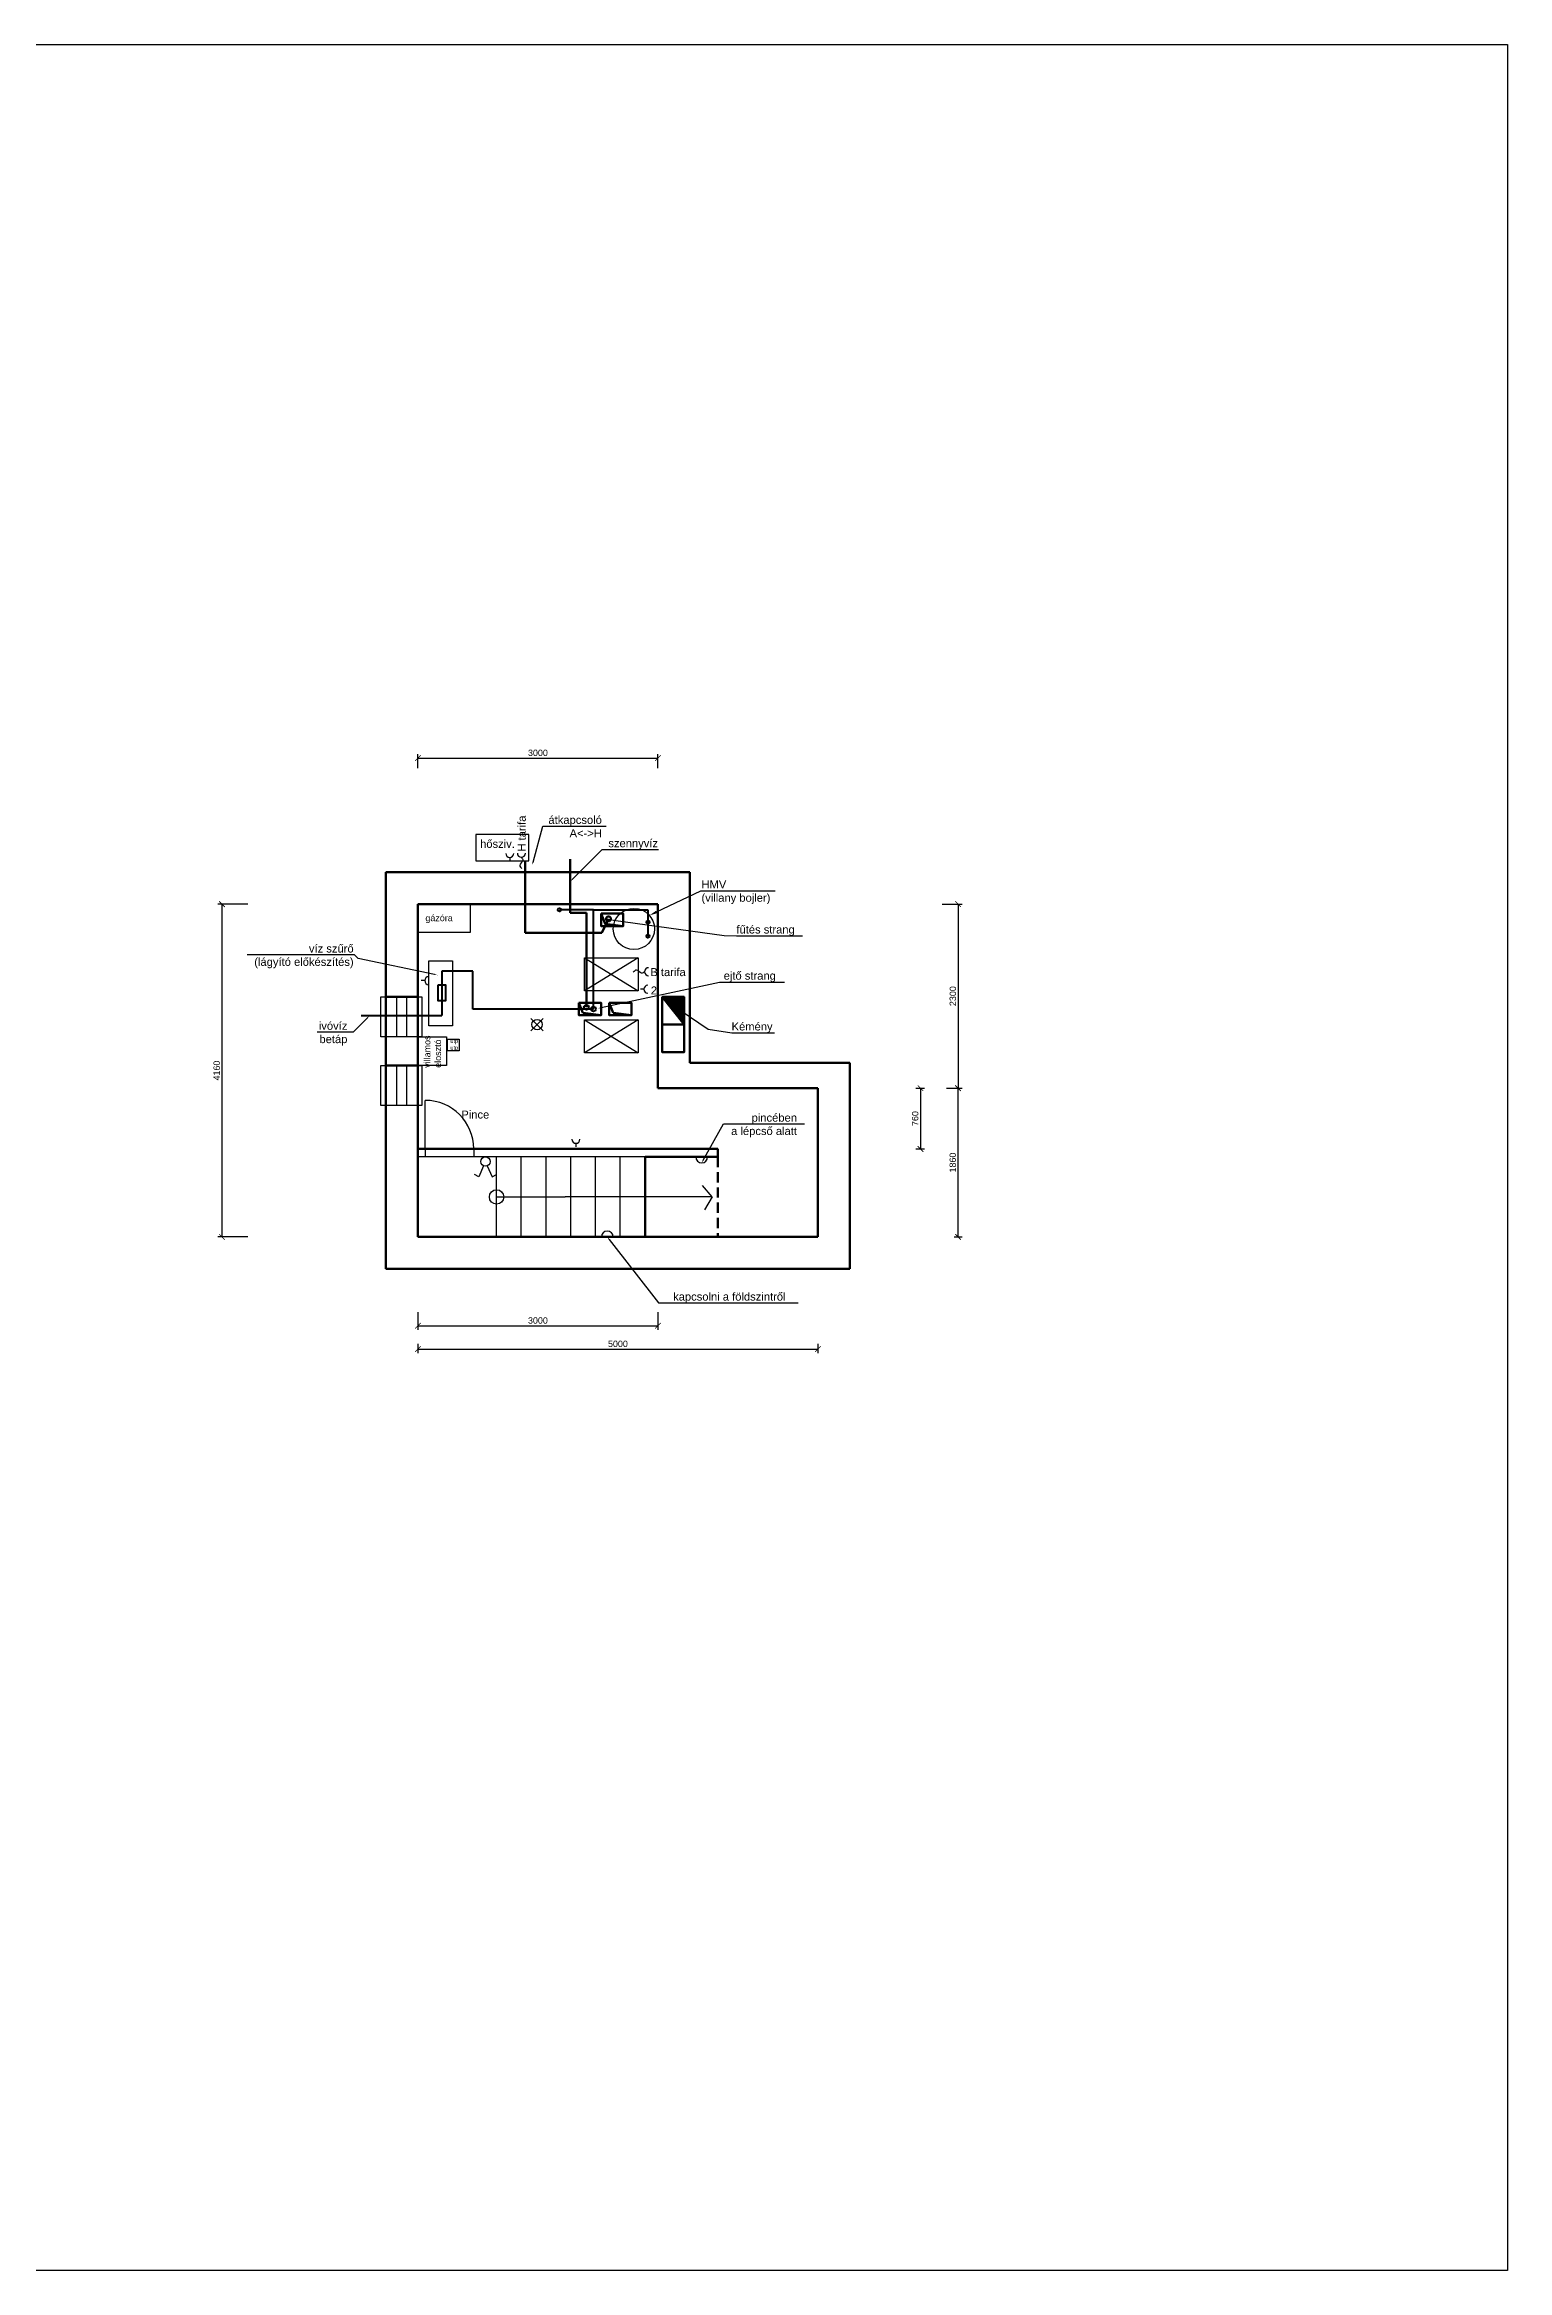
# Model space of a CAD drawing. Header units: metres. Extents: x -98677 to 89321, y -16450 to 242692.
# Drawn here: x -3236 to 15050, y 105471 to 133293 of the extents above; entities that cross this region are included whole.
import ezdxf
from ezdxf import colors
from ezdxf.entities.mleader import LeaderData, LeaderLine
from ezdxf.math import Vec2, Vec3

# ---------------------------------------------------------------- set-up
doc = ezdxf.new("R2010")
doc.units = ezdxf.units.M
doc.header["$LTSCALE"] = 0.001
doc.linetypes.add('DASHED', pattern=[19.05, 12.7, -6.35])
for name, color, linetype, lineweight in [('ajtók', 7, 'Continuous', 25), ('fűtés - nyomó', 3, 'Continuous', 50), ('gépészet - víz', 5, 'Continuous', 40), ('külső fal', 7, 'Continuous', 50), ('külső fal - sz', 7, 'DASHED', 50)]:
    doc.layers.add(name, color=color, linetype=linetype, lineweight=lineweight)
for name, color, linetype in [('fűtés', 8, 'Continuous'), ('gépészet - kapcsolók', 4, 'Continuous'), ('gépészet - villany', 6, 'Continuous'), ('gépészet - víz - műtárgy', 252, 'Continuous'), ('lépcső', 170, 'Continuous'), ('Méret', 7, 'Continuous')]:
    doc.layers.add(name, color=color, linetype=linetype)
doc.layers.add('gépészet - víz - csatorna', color=7, linetype='Continuous', lineweight=40, true_color=0x985223)
doc.styles.add('dada', font='arial.ttf', dxfattribs={"height": 80})
doc.dimstyles.new('kicsi folyamatos', dxfattribs={"dimscale": 100, "dimtxt": 1, "dimasz": 0.7, "dimexe": 0.5, "dimexo": 0, "dimgap": 0.25, "dimtad": 1, "dimtxsty": 'dada', "dimblk1": 'ARCHTICK', "dimblk2": 'ARCHTICK', "dimsah": 1, "dimcen": 2.5, "dimadec": 0, "dimazin": 0, "dimtfac": 1, "dimtmove": 0, "dimatfit": 3, "dimldrblk": 'ARCHTICK', "dimfxl": 1, "dimarcsym": 0})

# ---------------------------------------------------------------- blocks, each defined once
blk = doc.blocks.new('Fali lámpa')
at = {"layer": 'gépészet - villany', "ltscale": 10000}
blk.add_line((-139, 0), (139, 0), dxfattribs=at)
blk.add_arc((0, 0), 73.7, 0, 180, dxfattribs=at)
blk = doc.blocks.new('Villany - konector')
at = {"layer": 'gépészet - kapcsolók', "ltscale": 10000}
blk.add_line((-51, 0), (-94, 0), dxfattribs=at)
blk.add_arc((0, 0), 50.5, 90, 270, dxfattribs=at)
at = {"layer": 'gépészet - villany', "ltscale": 10000, "style": 'dada'}
blk.add_attdef('DARAB', (36, -65), '', height=100, dxfattribs=at)
blk = doc.blocks.new('Csillar')
at = {"layer": 'gépészet - villany', "ltscale": 10000}
for p, q in [((-76, 76), (76, -76)), ((-76, -76), (76, 76))]:
    blk.add_line(p, q, dxfattribs=at)
blk.add_circle((0, 0), 64.4, dxfattribs=at)
blk = doc.blocks.new('Villany - konector lengő')
at = {"layer": 'gépészet - kapcsolók', "ltscale": 10000}
blk.add_arc((0, 0), 50.5, 90, 270, dxfattribs=at)
blk.add_spline([(-51, 0), (-89, -18), (-153, 21), (-192, -6)], degree=3, dxfattribs=at)
at = {"layer": 'gépészet - villany', "ltscale": 10000, "style": 'dada'}
blk.add_attdef('DARAB', (21, -55), '', height=100, dxfattribs=at)
blk = doc.blocks.new('Villany - kapcsoló 2 sarkú')
at = {"layer": 'gépészet - kapcsolók', "ltscale": 10000}
for p, q in [((-249, 84), (-218, 139)), ((-111, 24), (-249, 84)), ((-111, -22), (-249, -82)), ((-249, -82), (-218, -137))]:
    blk.add_line(p, q, dxfattribs=at)
blk.add_circle((-58, 1), 57.8, dxfattribs=at)
blk = doc.blocks.new('_ArchTick')
at = {"color": 0, "linetype": 'ByBlock', "const_width": 0.15}
blk.add_lwpolyline([(-0.5, -0.5), (0.5, 0.5)], dxfattribs=at)
blk = doc.blocks.new('*D248')
at = {"layer": 'Defpoints', "color": 0, "ltscale": 10000}
for p in [(-696, 122549), (-1018, 118389), (-696, 118389)]:
    blk.add_point(p, dxfattribs=at)
at = {"layer": 'Méret', "color": 0, "lineweight": -2, "ltscale": 10000}
for p, q in [((-696, 122549), (-1068, 122549)), ((-1018, 122549), (-1018, 118389)), ((-696, 118389), (-1068, 118389))]:
    blk.add_line(p, q, dxfattribs=at)
at = {"layer": 'Méret', "color": 0, "lineweight": -2, "ltscale": 10000, "xscale": 70, "yscale": 70, "zscale": 70}
for p, rotation in [((-1018, 122549), 90), ((-1018, 118389), 270)]:
    blk.add_blockref('_ArchTick', p, dxfattribs=dict(at, rotation=rotation))
at = {"layer": 'Méret', "color": 0, "ltscale": 10000, "insert": (-1084, 120469), "char_height": 80, "attachment_point": 5, "rotation": 90, "style": 'dada'}
blk.add_mtext('4160', dxfattribs=at)
blk = doc.blocks.new('*D249')
at = {"layer": 'Defpoints', "color": 0, "ltscale": 10000}
for p in [(4431, 124374), (1431, 124247), (4431, 124247)]:
    blk.add_point(p, dxfattribs=at)
at = {"layer": 'Méret', "color": 0, "lineweight": -2, "ltscale": 10000}
for p, q in [((1431, 124247), (1431, 124424)), ((1431, 124374), (4431, 124374)), ((4431, 124247), (4431, 124424))]:
    blk.add_line(p, q, dxfattribs=at)
at = {"layer": 'Méret', "color": 0, "lineweight": -2, "ltscale": 10000, "xscale": 70, "yscale": 70, "zscale": 70, "rotation": 180}
blk.add_blockref('_ArchTick', (1431, 124374), dxfattribs=at)
at = {"layer": 'Méret', "color": 0, "lineweight": -2, "ltscale": 10000, "xscale": 70, "yscale": 70, "zscale": 70}
blk.add_blockref('_ArchTick', (4431, 124374), dxfattribs=at)
at = {"layer": 'Méret', "color": 0, "ltscale": 10000, "insert": (2931, 124440), "char_height": 80, "attachment_point": 5, "style": 'dada'}
blk.add_mtext('3000', dxfattribs=at)
blk = doc.blocks.new('*D250')
at = {"layer": 'Defpoints', "color": 0, "ltscale": 10000}
for p in [(7984, 122549), (8040, 120249), (8183, 120249)]:
    blk.add_point(p, dxfattribs=at)
at = {"layer": 'Méret', "color": 0, "lineweight": -2, "ltscale": 10000}
for p, q in [((7984, 122549), (8233, 122549)), ((8183, 122549), (8183, 120249)), ((8040, 120249), (8233, 120249))]:
    blk.add_line(p, q, dxfattribs=at)
at = {"layer": 'Méret', "color": 0, "lineweight": -2, "ltscale": 10000, "xscale": 70, "yscale": 70, "zscale": 70}
for p, rotation in [((8183, 122549), 90), ((8183, 120249), 270)]:
    blk.add_blockref('_ArchTick', p, dxfattribs=dict(at, rotation=rotation))
at = {"layer": 'Méret', "color": 0, "ltscale": 10000, "insert": (8117, 121399), "char_height": 80, "attachment_point": 5, "rotation": 90, "style": 'dada'}
blk.add_mtext('2300', dxfattribs=at)
blk = doc.blocks.new('*D251')
at = {"layer": 'Defpoints', "color": 0, "ltscale": 10000}
for p in [(8040, 120249), (8183, 120249), (8133, 118389)]:
    blk.add_point(p, dxfattribs=at)
at = {"layer": 'Méret', "color": 0, "lineweight": -2, "ltscale": 10000}
for p, q in [((8040, 120249), (8233, 120249)), ((8183, 118389), (8183, 120249)), ((8133, 118389), (8233, 118389))]:
    blk.add_line(p, q, dxfattribs=at)
at = {"layer": 'Méret', "color": 0, "lineweight": -2, "ltscale": 10000, "xscale": 70, "yscale": 70, "zscale": 70}
for p, rotation in [((8183, 120249), 90), ((8183, 118389), 270)]:
    blk.add_blockref('_ArchTick', p, dxfattribs=dict(at, rotation=rotation))
at = {"layer": 'Méret', "color": 0, "ltscale": 10000, "insert": (8117, 119319), "char_height": 80, "attachment_point": 5, "rotation": 90, "style": 'dada'}
blk.add_mtext('1860', dxfattribs=at)
blk = doc.blocks.new('*D252')
at = {"layer": 'Defpoints', "color": 0, "ltscale": 10000}
for p in [(7655, 120249), (7655, 119489), (7713, 119489)]:
    blk.add_point(p, dxfattribs=at)
at = {"layer": 'Méret', "color": 0, "lineweight": -2, "ltscale": 10000}
for p, q in [((7655, 120249), (7763, 120249)), ((7713, 120249), (7713, 119489)), ((7655, 119489), (7763, 119489))]:
    blk.add_line(p, q, dxfattribs=at)
at = {"layer": 'Méret', "color": 0, "lineweight": -2, "ltscale": 10000, "xscale": 70, "yscale": 70, "zscale": 70}
for p, rotation in [((7713, 120249), 90), ((7713, 119489), 270)]:
    blk.add_blockref('_ArchTick', p, dxfattribs=dict(at, rotation=rotation))
at = {"layer": 'Méret', "color": 0, "ltscale": 10000, "insert": (7647, 119869), "char_height": 80, "attachment_point": 5, "rotation": 90, "style": 'dada'}
blk.add_mtext('760', dxfattribs=at)
blk = doc.blocks.new('*D253')
at = {"layer": 'Defpoints', "color": 0, "ltscale": 10000}
for p in [(1431, 117053), (6431, 117053), (6431, 116988)]:
    blk.add_point(p, dxfattribs=at)
at = {"layer": 'Méret', "color": 0, "lineweight": -2, "ltscale": 10000}
for p, q in [((1431, 117053), (1431, 116938)), ((1431, 116988), (6431, 116988)), ((6431, 117053), (6431, 116938))]:
    blk.add_line(p, q, dxfattribs=at)
at = {"layer": 'Méret', "color": 0, "lineweight": -2, "ltscale": 10000, "xscale": 70, "yscale": 70, "zscale": 70, "rotation": 180}
blk.add_blockref('_ArchTick', (1431, 116988), dxfattribs=at)
at = {"layer": 'Méret', "color": 0, "lineweight": -2, "ltscale": 10000, "xscale": 70, "yscale": 70, "zscale": 70}
blk.add_blockref('_ArchTick', (6431, 116988), dxfattribs=at)
at = {"layer": 'Méret', "color": 0, "ltscale": 10000, "insert": (3931, 117053), "char_height": 80, "attachment_point": 5, "style": 'dada'}
blk.add_mtext('5000', dxfattribs=at)
blk = doc.blocks.new('*D254')
at = {"layer": 'Defpoints', "color": 0, "ltscale": 10000}
for p in [(1431, 117448), (4431, 117448), (4431, 117279)]:
    blk.add_point(p, dxfattribs=at)
at = {"layer": 'Méret', "color": 0, "lineweight": -2, "ltscale": 10000}
for p, q in [((1431, 117448), (1431, 117229)), ((4431, 117448), (4431, 117229)), ((1431, 117279), (4431, 117279))]:
    blk.add_line(p, q, dxfattribs=at)
at = {"layer": 'Méret', "color": 0, "lineweight": -2, "ltscale": 10000, "xscale": 70, "yscale": 70, "zscale": 70, "rotation": 180}
blk.add_blockref('_ArchTick', (1431, 117279), dxfattribs=at)
at = {"layer": 'Méret', "color": 0, "lineweight": -2, "ltscale": 10000, "xscale": 70, "yscale": 70, "zscale": 70}
blk.add_blockref('_ArchTick', (4431, 117279), dxfattribs=at)
at = {"layer": 'Méret', "color": 0, "ltscale": 10000, "insert": (2931, 117345), "char_height": 80, "attachment_point": 5, "style": 'dada'}
blk.add_mtext('3000', dxfattribs=at)
blk = doc.blocks.new('Villany - UTP dupla')
at = {"layer": 'gépészet - kapcsolók', "ltscale": 10000}
blk.add_lwpolyline([(-148, 0), (0, 0), (0, -148), (-148, -148)], close=True, dxfattribs=at)
at = {"layer": 'gépészet - kapcsolók', "ltscale": 10000, "insert": (-111, -1), "char_height": 50, "width": 107.62, "attachment_point": 1, "style": 'dada'}
blk.add_mtext('utp\\Putp', dxfattribs=at)

msp = doc.modelspace()

# ---------------------------------------------------------------- hatches: boundary and pattern name
at = {"layer": 'külső fal', "ltscale": 10000}
msp.add_hatch(color=256, dxfattribs=at).paths.add_polyline_path([(4758.526, 121043.962), (4758.526, 121173.406), (4758.526, 121389.206), (4484.18, 121389.206)])

# ---------------------------------------------------------------- linework, layer by layer
at = {"ltscale": 10000}
msp.add_lwpolyline([(-49749.309, 133293.394), (15050.315, 133293.394), (15050.315, 105471.333), (-49749.309, 105471.333)], close=True, dxfattribs=at)
at = {"layer": 'ajtók', "ltscale": 10000}
for p, q in [((1522.818, 119489.393), (1522.818, 120096.047)), ((1522.818, 119489.393), (1522.818, 119389.393)), ((2129.472, 119489.393), (2129.472, 119389.393))]:
    msp.add_line(p, q, dxfattribs=at)
for points in [[(968.475, 120889.061), (968.475, 121389.061), (1478.34, 121389.061), (1478.34, 120889.061)], [(968.475, 120032.792), (968.475, 120532.792), (1478.34, 120532.792), (1478.34, 120032.792)]]:
    msp.add_lwpolyline(points, close=True, dxfattribs=at)
for points in [[(1168.593, 120889.061), (1168.593, 121389.061), (1288.093, 121389.061), (1288.093, 120889.061)], [(1168.593, 120032.792), (1168.593, 120532.792), (1288.093, 120532.792), (1288.093, 120032.792)]]:
    msp.add_lwpolyline(points, dxfattribs=at)
msp.add_arc((1522.818, 119489.393), 606.654, 0, 90, dxfattribs=at)
at = {"layer": 'fűtés', "ltscale": 10000}
msp.add_lwpolyline([(2156.841, 123091.245), (2816.932, 123091.245), (2816.932, 123421.291), (2156.841, 123421.291)], close=True, dxfattribs=at)
at = {"layer": 'fűtés - nyomó', "ltscale": 10000}
for p, q in [((2773.49, 123091.245), (2773.49, 122192.398)), ((2773.49, 122192.398), (3731.045, 122192.398)), ((3731.045, 122192.398), (3812.652, 122365.15))]:
    msp.add_line(p, q, dxfattribs=at)
msp.add_circle((3812.652, 122365.15), 30, dxfattribs=at)
at = {"layer": 'gépészet - villany', "ltscale": 10000}
msp.add_lwpolyline([(1431.162, 120889.061), (1789.036, 120889.061), (1789.036, 120532.792), (1431.162, 120532.792)], close=True, dxfattribs=at)
at = {"layer": 'gépészet - víz', "ltscale": 10000}
for p, q in [((3624.083, 122478.785), (3199.96, 122478.785)), ((3624.083, 121238.419), (3624.083, 122478.785)), ((3624.083, 122478.785), (4306.17, 122478.785)), ((4306.17, 122478.785), (4306.17, 122325.602)), ((2117.91, 121711.663), (1729.384, 121711.663)), ((1729.384, 121711.663), (1729.384, 121156.369)), ((2117.91, 121238.419), (2117.91, 121711.663)), ((721.466, 121156.369), (1729.384, 121156.369)), ((3624.083, 121238.419), (2117.91, 121238.419))]:
    msp.add_line(p, q, dxfattribs=at)
at = {"layer": 'gépészet - víz', "color": 1, "ltscale": 10000}
msp.add_line((4306.17, 122325.602), (4306.17, 122149.052), dxfattribs=at)
at = {"layer": 'gépészet - víz', "ltscale": 10000}
msp.add_lwpolyline([(1684.648, 121539.107), (1774.121, 121539.107), (1774.121, 121340.988), (1684.648, 121340.988)], close=True, dxfattribs=at)
for centre, radius in [((3199.96, 122478.785), 20), ((4306.17, 122325.602), 20), ((3624.083, 121238.419), 30)]:
    msp.add_circle(centre, radius, dxfattribs=at)
at = {"layer": 'gépészet - víz', "color": 1, "ltscale": 10000}
msp.add_circle((4306.17, 122149.052), 20, dxfattribs=at)
at = {"layer": 'gépészet - víz - csatorna', "lineweight": 70, "ltscale": 10000}
for p, q in [((3333.824, 123111.963), (3333.824, 122439.393)), ((3333.824, 122439.393), (3536.932, 122439.393)), ((3536.932, 121259.937), (3536.932, 122439.393))]:
    msp.add_line(p, q, dxfattribs=at)
at = {"layer": 'gépészet - víz - csatorna', "ltscale": 10000}
msp.add_circle((3536.932, 121259.937), 30, dxfattribs=at)
at = {"layer": 'gépészet - víz - műtárgy', "ltscale": 10000}
for p, q in [((3511.882, 121878.454), (4184.849, 121467.197)), ((4184.849, 121878.454), (3511.882, 121467.197)), ((3511.882, 121102.018), (4184.849, 120690.76)), ((4184.849, 121102.018), (3511.882, 120690.76))]:
    msp.add_line(p, q, dxfattribs=at)
for points in [[(1431.162, 122549.393), (2083.598, 122549.393), (2083.598, 122194.685), (1431.162, 122194.685)], [(3511.882, 121878.454), (4184.849, 121878.454), (4184.849, 121467.197), (3511.882, 121467.197)], [(1567.497, 121838.759), (1862.874, 121838.759), (1862.874, 121026.136), (1567.497, 121026.136)], [(3511.882, 121102.018), (4184.849, 121102.018), (4184.849, 120690.76), (3511.882, 120690.76)]]:
    msp.add_lwpolyline(points, close=True, dxfattribs=at)
msp.add_circle((4130.403, 122238.745), 257.5, dxfattribs=at)
at = {"layer": 'külső fal'}
for p, q in [((1031.162, 122549.393), (1031.162, 122949.393)), ((1031.162, 122949.393), (4831.162, 122949.393)), ((1031.162, 122549.393), (1031.162, 122949.393)), ((4831.162, 122949.393), (4831.162, 120566.894)), ((1031.162, 117989.393), (1031.162, 122549.393)), ((1431.162, 120549.393), (1431.162, 122549.393)), ((1431.162, 122549.393), (3331.162, 122549.393)), ((1431.162, 122549.393), (1431.162, 118389.393)), ((4431.162, 122549.393), (1431.162, 122549.393)), ((4831.162, 120566.894), (6831.162, 120566.894)), ((4431.162, 120249.393), (6431.162, 120249.393)), ((6431.162, 120249.393), (4431.162, 120249.393)), ((6331.162, 118389.393), (1431.162, 118389.393)), ((2414.071, 118389.393), (5431.162, 118389.393)), ((2631.162, 118389.393), (2414.071, 118389.393)), ((6331.162, 118389.393), (6431.162, 118389.393)), ((6831.162, 117989.393), (1031.162, 117989.393))]:
    msp.add_line(p, q, dxfattribs=at)
at = {"layer": 'külső fal', "ltscale": 10000}
for p, q in [((3720.75, 122430.793), (3769.611, 122304.093)), ((4431.162, 122549.393), (4431.162, 120249.393)), ((3769.611, 122304.093), (3998.348, 122275.025)), ((1431.162, 121389.061), (1031.162, 121389.061)), ((3443.685, 121316.582), (3492.546, 121189.883)), ((3822.201, 121316.582), (3871.062, 121189.883)), ((4484.18, 121389.206), (4758.526, 121043.962)), ((3492.546, 121189.883), (3721.282, 121160.815)), ((3871.062, 121189.883), (4099.799, 121160.815)), ((4758.526, 121043.962), (4484.18, 121043.962)), ((1431.162, 120532.792), (1031.162, 120532.792)), ((6831.162, 120566.894), (6831.162, 117989.393)), ((6431.162, 120249.393), (6431.162, 118389.393)), ((5181.162, 119489.393), (1431.162, 119489.393)), ((4269.774, 118389.393), (4269.774, 119389.393)), ((4269.774, 119389.393), (5181.162, 119389.393)), ((5181.162, 119389.393), (5181.162, 119489.393))]:
    msp.add_line(p, q, dxfattribs=at)
at = {"layer": 'külső fal', "linetype": 'DASHED', "ltscale": 10000}
msp.add_line((5181.162, 119389.393), (5181.162, 118389.393), dxfattribs=at)
at = {"layer": 'külső fal', "ltscale": 10000}
for points in [[(3720.75, 122430.793), (3998.348, 122430.793), (3998.348, 122275.025), (3720.75, 122275.025)], [(3443.685, 121316.582), (3721.282, 121316.582), (3721.282, 121160.815), (3443.685, 121160.815)], [(3822.201, 121316.582), (4099.799, 121316.582), (4099.799, 121160.815), (3822.201, 121160.815)], [(4484.18, 121389.206), (4758.526, 121389.206), (4758.526, 120698.718), (4484.18, 120698.718)]]:
    msp.add_lwpolyline(points, close=True, dxfattribs=at)
at = {"layer": 'külső fal - sz', "ltscale": 10000}
for p, q in [((1031.162, 120889.061), (1031.162, 121389.061)), ((1431.162, 120889.061), (1431.162, 121389.061)), ((1031.162, 120032.792), (1031.162, 120532.792)), ((1431.162, 120032.792), (1431.162, 120532.792))]:
    msp.add_line(p, q, dxfattribs=at)
at = {"layer": 'külső fal - sz', "linetype": 'DASHED', "ltscale": 10000}
msp.add_line((1431.162, 118389.393), (2414.071, 118389.393), dxfattribs=at)
at = {"layer": 'lépcső'}
for p, q in [((5181.162, 119389.393), (1431.162, 119389.393)), ((1431.162, 119389.393), (1431.162, 118389.393)), ((2414.071, 118389.393), (2414.071, 119389.393)), ((2723.355, 118389.393), (2723.355, 119389.393)), ((3032.639, 118389.393), (3032.639, 119389.393)), ((3341.923, 118389.393), (3341.923, 119389.393)), ((3651.207, 118389.393), (3651.207, 119389.393)), ((3960.49, 118389.393), (3960.49, 119389.393)), ((5110.273, 118889.393), (3271.266, 118889.393)), ((5110.273, 118889.393), (4988.178, 119034.404)), ((5110.273, 118889.393), (5012.893, 118729.583)), ((5181.162, 118389.393), (2414.071, 118389.393))]:
    msp.add_line(p, q, dxfattribs=at)
at = {"layer": 'lépcső', "ltscale": 10000}
for p, q in [((2414.071, 118889.393), (3271.266, 118889.393)), ((2414.071, 118389.393), (1431.162, 118389.393))]:
    msp.add_line(p, q, dxfattribs=at)
msp.add_circle((2414.071, 118889.393), 89.727, dxfattribs=at)

# ---------------------------------------------------------------- block references
at = {"layer": 'gépészet - kapcsolók', "ltscale": 10000, "rotation": 90}
msp.add_blockref('Villany - konector', (3405.828, 119610.033), dxfattribs=at)
at = {"layer": 'gépészet - villany', "ltscale": 10000, "rotation": 90}
msp.add_blockref('Villany - konector lengő', (2724.141, 123185.138), dxfattribs=at).add_auto_attribs({'DARAB': 'H tarifa'})
at = {"layer": 'gépészet - villany', "ltscale": 10000}
for name, p, rotation in [('Villany - konector', (2578.552, 123183.172), 90), ('Villany - kapcsoló 2 sarkú', (2276.242, 119389.393), 89.99999999999999), ('Fali lámpa', (4978.62, 119389.393), 180)]:
    msp.add_blockref(name, p, dxfattribs=dict(at, rotation=rotation))
for name, p in [('Villany - konector', (1567.497, 121593.024)), ('Csillar', (2920.378, 121043.131)), ('Villany - UTP dupla', (1948.278, 120863.015)), ('Fali lámpa', (3797.617, 118389.393))]:
    msp.add_blockref(name, p, dxfattribs=at)
for name, p, values in [('Villany - konector lengő', (4315.174, 121704.522), {'DARAB': 'B tarifa'}), ('Villany - konector', (4305.369, 121485.189), {'DARAB': '2'})]:
    msp.add_blockref(name, p, dxfattribs=at).add_auto_attribs(values)

# ---------------------------------------------------------------- texts
at = {"ltscale": 10000, "insert": (1973.632, 119968.968), "char_height": 100, "width": 1968.071, "attachment_point": 1, "style": 'dada'}
msp.add_mtext('Pince', dxfattribs=at)
at = {"layer": 'gépészet - villany', "ltscale": 10000, "insert": (2208.344, 123352.638), "char_height": 100, "width": 520.89385, "attachment_point": 1, "style": 'dada'}
msp.add_mtext('hősziv.', dxfattribs=at)
msp.add_mtext('hősziv.', dxfattribs=at)
at = {"layer": 'gépészet - villany', "ltscale": 10000, "insert": (1507.007, 120503.724), "char_height": 80, "width": 261.9771, "attachment_point": 1, "rotation": 90, "style": 'dada'}
msp.add_mtext('villamos elosztó', dxfattribs=at)
at = {"layer": 'gépészet - víz - műtárgy', "ltscale": 10000, "insert": (1431.162, 122549.393), "char_height": 80, "width": 652.43603, "attachment_point": 1, "style": 'dada'}
msp.add_mtext('  \\P   gázóra', dxfattribs=at)

# ---------------------------------------------------------------- dimensions: what is measured, and where the dimension line sits
at = {"layer": 'Méret', "ltscale": 10000}
for base, p1, p2, picture, middle in [((4431.162, 124374.263), (1431.162, 124247.411), (4431.162, 124247.411), '*D249', (2931.162, 124440.136)), ((4431.162, 117278.96), (1431.162, 117448.181), (4431.162, 117448.181), '*D254', (2931.162, 117344.833)), ((6431.162, 116987.523), (1431.162, 117053.331), (6431.162, 117053.331), '*D253', (3931.162, 117053.369))]:
    dim = msp.add_linear_dim(base=base, p1=p1, p2=p2, dimstyle='kicsi folyamatos', dxfattribs=at)
    dim.commit()
    dim.dimension.update_dxf_attribs({"geometry": picture, "text_midpoint": middle})
for base, p1, p2, picture, middle in [((-1017.733, 118389.393), (-696.374, 122549.393), (-696.374, 118389.393), '*D248', (-1083.578, 120469.393)), ((8183.272, 120249.393), (7983.542, 122549.393), (8039.506, 120249.393), '*D250', (8117.399, 121399.393)), ((7713.249, 119489.393), (7654.702, 120249.393), (7654.702, 119489.393), '*D252', (7647.404, 119869.393)), ((8183.272, 120249.393), (8132.531, 118389.393), (8039.506, 120249.393), '*D251', (8117.426, 119319.393))]:
    dim = msp.add_linear_dim(base=base, p1=p1, p2=p2, angle=90, dimstyle='kicsi folyamatos', dxfattribs=at)
    dim.commit()
    dim.dimension.update_dxf_attribs({"geometry": picture, "text_midpoint": middle})

# ---------------------------------------------------------------- leaders
at = {"layer": 'gépészet - villany', "ltscale": 10000}
ml = msp.add_multileader_mtext('Standard', dxfattribs=at)
ml.set_content('átkapcsoló\\PA<->H', color=256, style='dada')
ml.set_leader_properties()
ml.build(insert=Vec2(0, 0))
ml.multileader.update_dxf_attribs({"text_left_attachment_type": 6, "text_right_attachment_type": 6, "arrow_head_size": 40})
ctx = ml.context
ctx.base_point, ctx.char_height, ctx.arrow_head_size, ctx.plane_origin = Vec3(3070.661, 123522.37), 100, 40, Vec3(2859.228, 123036.904)
ctx.left_attachment, ctx.right_attachment, ctx.text_align_type = 6, 6, 2
notes = []
notes.append((ctx, [(0, (1, 1, 0), (3062.661, 123522.37), (1, 0), 8, [(0, [(2859.228, 123036.904), (2993.309, 123522.37)], 256, [])])]))
ctx.mtext.insert, ctx.mtext.alignment = Vec3(3730.301, 123651.974), 3
ml = msp.add_multileader_mtext('Standard', dxfattribs=at)
ml.set_content('pincében\\Pa lépcső alatt', color=256, style='dada')
ml.set_leader_properties()
ml.build(insert=Vec2(0, 0))
ml.multileader.update_dxf_attribs({"text_left_attachment_type": 6, "text_right_attachment_type": 6, "arrow_head_size": 40})
ctx = ml.context
ctx.base_point, ctx.char_height, ctx.arrow_head_size, ctx.plane_origin = Vec3(5350.098, 119802.281), 100, 40, Vec3(4978.62, 119315.716)
ctx.left_attachment, ctx.right_attachment, ctx.text_align_type = 6, 6, 2
notes.append((ctx, [(0, (1, 1, 0), (5342.098, 119802.281), (1, 0), 8, [(0, [(4978.62, 119315.716), (5251.94, 119802.281)], 256, [])])]))
ctx.mtext.insert, ctx.mtext.alignment = Vec3(6169.22, 119930.044), 3
ml = msp.add_multileader_mtext('Standard', dxfattribs=at)
ml.set_content('kapcsolni a földszintről', color=256, style='dada')
ml.set_leader_properties()
ml.build(insert=Vec2(0, 0))
ml.multileader.update_dxf_attribs({"text_left_attachment_type": 6, "text_right_attachment_type": 6, "arrow_head_size": 40})
ctx = ml.context
ctx.base_point, ctx.char_height, ctx.arrow_head_size, ctx.plane_origin = Vec3(4637.845, 117565.958), 100, 40, Vec3(3797.617, 118389.393)
ctx.left_attachment, ctx.right_attachment, ctx.text_align_type = 6, 6, 2
notes.append((ctx, [(0, (1, 1, 0), (4629.845, 117565.958), (1, 0), 8, [(0, [(3797.617, 118389.393), (4437.509, 117565.958)], 256, [])])]))
ctx.mtext.insert, ctx.mtext.alignment = Vec3(6026.203, 117693.721), 3
at = {"layer": 'Méret', "ltscale": 10000}
ml = msp.add_multileader_mtext('Standard', dxfattribs=at)
ml.set_content('szennyvíz', color=256, style='dada')
ml.set_leader_properties()
ml.build(insert=Vec2(0, 0))
ml.multileader.update_dxf_attribs({"text_left_attachment_type": 6, "text_right_attachment_type": 6, "arrow_head_size": 40})
ctx = ml.context
ctx.base_point, ctx.char_height, ctx.arrow_head_size, ctx.plane_origin = Vec3(3816.536, 123230.823), 100, 40, Vec3(3333.824, 122831.645)
ctx.left_attachment, ctx.right_attachment, ctx.text_align_type = 6, 6, 2
notes.append((ctx, [(0, (1, 1, 0), (3808.536, 123230.823), (1, 0), 8, [(0, [(3333.824, 122831.645), (3733.002, 123230.823)], 256, [])])]))
ctx.mtext.insert, ctx.mtext.alignment = Vec3(4432.383, 123360.223), 3
ml = msp.add_multileader_mtext('Standard', dxfattribs=at)
ml.set_content('HMV\\P(villany bojler)', color=256, style='dada')
ml.set_leader_properties()
ml.build(insert=Vec2(0, 0))
ml.multileader.update_dxf_attribs({"text_left_attachment_type": 6, "text_right_attachment_type": 6, "arrow_head_size": 100})
ctx = ml.context
ctx.base_point, ctx.char_height, ctx.arrow_head_size, ctx.plane_origin = Vec3(4973.38, 122716.468), 100, 100, Vec3(4201.023, 122284.44)
ctx.left_attachment, ctx.right_attachment = 6, 6
notes.append((ctx, [(0, (1, 1, 0), (4965.38, 122716.468), (1, 0), 8, [(0, [(4324.518, 122407.936)], 256, [])])]))
ctx.mtext.insert = Vec3(4975.38, 122845.868)
ml = msp.add_multileader_mtext('Standard', dxfattribs=at)
ml.set_content('fűtés strang', color=256, style='dada')
ml.set_leader_properties()
ml.build(insert=Vec2(0, 0))
ml.multileader.update_dxf_attribs({"text_left_attachment_type": 6, "text_right_attachment_type": 6, "arrow_head_size": 40})
ctx = ml.context
ctx.base_point, ctx.char_height, ctx.arrow_head_size, ctx.plane_origin = Vec3(5420.251, 122152.641), 100, 40, Vec3(3836.985, 122352.49)
ctx.left_attachment, ctx.right_attachment, ctx.text_align_type = 6, 6, 2
notes.append((ctx, [(0, (1, 1, 0), (5412.251, 122152.641), (1, 0), 8, [(0, [(3836.985, 122352.49), (5260.816, 122157.645)], 256, [])])]))
ctx.mtext.insert, ctx.mtext.alignment = Vec3(6141.555, 122282.041), 3
ml = msp.add_multileader_mtext('Standard', dxfattribs=at)
ml.set_content('víz szűrő\\P(lágyító előkészítés)', color=256, style='dada')
ml.set_leader_properties()
ml.build(insert=Vec2(0, 0))
ml.multileader.update_dxf_attribs({"text_left_attachment_type": 6, "text_right_attachment_type": 6, "arrow_head_size": 40})
ctx = ml.context
ctx.base_point, ctx.char_height, ctx.arrow_head_size, ctx.plane_origin = Vec3(-603.194, 121914.942), 100, 40, Vec3(1678.764, 121660.998)
ctx.left_attachment, ctx.right_attachment, ctx.text_align_type = 6, 6, 2
notes.append((ctx, [(0, (1, 1, 0), (637.591, 121914.942), (-1, 0), 8, [(0, [(1678.764, 121660.998), (682.032, 121870.502)], 256, [])])]))
ctx.mtext.insert, ctx.mtext.alignment = Vec3(627.591, 122044.342), 3
ml = msp.add_multileader_mtext('Standard', dxfattribs=at)
ml.set_content('ejtő strang', color=256, style='dada')
ml.set_leader_properties()
ml.build(insert=Vec2(0, 0))
ml.multileader.update_dxf_attribs({"text_left_attachment_type": 6, "text_right_attachment_type": 6, "arrow_head_size": 40})
ctx = ml.context
ctx.base_point, ctx.char_height, ctx.arrow_head_size, ctx.plane_origin = Vec3(5265.302, 121575.778), 100, 40, Vec3(3682.036, 121247.21)
ctx.left_attachment, ctx.right_attachment, ctx.text_align_type = 6, 6, 2
notes.append((ctx, [(0, (1, 1, 0), (5257.302, 121575.778), (1, 0), 8, [(0, [(3682.036, 121247.21), (5200.397, 121575.778)], 256, [])])]))
ctx.mtext.insert, ctx.mtext.alignment = Vec3(5905.16, 121705.178), 3
ml = msp.add_multileader_mtext('Standard', dxfattribs=at)
ml.set_content('ivóvíz\\Pbetáp', color=256, style='dada')
ml.set_leader_properties()
ml.build(insert=Vec2(0, 0))
ml.multileader.update_dxf_attribs({"text_left_attachment_type": 6, "text_right_attachment_type": 6, "arrow_head_size": 40})
ctx = ml.context
ctx.base_point, ctx.char_height, ctx.arrow_head_size, ctx.plane_origin = Vec3(202.719, 120950.794), 100, 40, Vec3(827.053, 121156.369)
ctx.left_attachment, ctx.right_attachment, ctx.text_align_type = 6, 6, 2
notes.append((ctx, [(0, (1, 1, 0), (559.535, 120950.794), (-1, 0), 8, [(0, [(827.053, 121156.369), (621.477, 120950.794)], 256, [])])]))
ctx.mtext.insert, ctx.mtext.alignment = Vec3(549.535, 121078.556), 3
ml = msp.add_multileader_mtext('Standard', dxfattribs=at)
ml.set_content('Kémény', color=256, style='dada')
ml.set_leader_properties()
ml.build(insert=Vec2(0, 0))
ml.multileader.update_dxf_attribs({"text_left_attachment_type": 6, "text_right_attachment_type": 6, "arrow_head_size": 40})
ctx = ml.context
ctx.base_point, ctx.char_height, ctx.arrow_head_size, ctx.plane_origin = Vec3(5361.095, 120940.598), 100, 40, Vec3(4621.353, 120859.82)
ctx.left_attachment, ctx.right_attachment, ctx.text_align_type = 6, 6, 2
notes.append((ctx, [(0, (1, 1, 0), (5353.095, 120940.598), (1, 0), 8, [(0, [(4688.984, 121236.049), (5059.201, 120985.156)], 256, [])])]))
ctx.mtext.insert, ctx.mtext.alignment = Vec3(5864.119, 121069.997), 3
for ctx, leaders in notes:
    for number, flags, end, landing, length, lines in leaders:
        leader = LeaderData()
        leader.index, (leader.has_last_leader_line, leader.has_dogleg_vector, leader.attachment_direction) = number, flags
        leader.last_leader_point, leader.dogleg_vector, leader.dogleg_length = Vec3(end), Vec3(landing), length
        for number, points, colour, breaks in lines:
            line = LeaderLine()
            line.index, line.vertices, line.color, line.breaks = number, Vec3.list(points), colors.encode_raw_color(colour), breaks
            leader.lines.append(line)
        ctx.leaders.append(leader)

doc.saveas('drawing.dxf')
